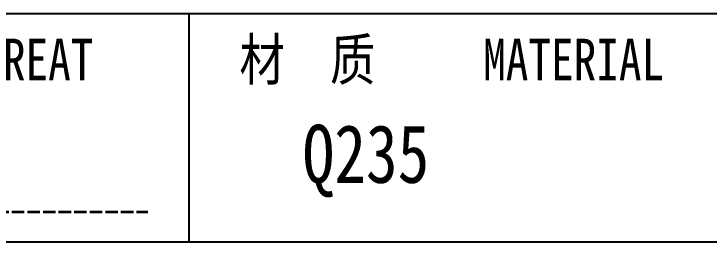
# Model space of a CAD drawing. Header units: millimetres. Extents: x -51192 to 104182, y -50696 to 36518.
# Drawn here: x -50678.3 to -50594.7, y 35664.1 to 35691.6 of the extents above; entities that cross this region are included whole.
import ezdxf
from ezdxf.enums import TextEntityAlignment as Align

# ---------------------------------------------------------------- set-up
doc = ezdxf.new("R2010")
doc.units = ezdxf.units.MM
doc.header["$LTSCALE"] = 0.5
doc.linetypes.add('AM_ISO02W050x2', pattern=[3.75, 3, -0.75])
doc.layers.add('图\\M+19E79\\M+195B6\\M+18E9A', color=7, linetype='Continuous')
doc.layers.add('材质', color=7, linetype='Continuous')
doc.layers.add('图框', color=7, linetype='Continuous', lineweight=18)
doc.layers.add('粗虚线', color=6, linetype='AM_ISO02W050x2', lineweight=35)
doc.styles.add('国标', font='simfang.ttf', dxfattribs={"width": 0.8})

# ---------------------------------------------------------------- blocks, each defined once
blk = doc.blocks.new('GZDEH零件A3图框V01版')
at = {"layer": '图\\M+19E79\\M+195B6\\M+18E9A', "color": 7}
blk.add_line((3272.49, -1788.461), (3092.49, -1788.461), dxfattribs=at)
at = {"layer": '图\\M+19E79\\M+195B6\\M+18E9A', "color": 9}
for p, q in [((3272.49, -1788.461), (3092.49, -1788.461)), ((3124.99, -1788.461), (3124.99, -1802.211)), ((3181.99, -1802.211), (3092.49, -1802.211))]:
    blk.add_line(p, q, dxfattribs=at)
at = {"layer": '图\\M+19E79\\M+195B6\\M+18E9A', "color": 9, "style": '国标', "width": 0.8}
blk.add_text('材  质', height=2.5, dxfattribs=at).set_placement((3128.037, -1792.46))
for s, p in [('HEAT TREAT', (3112.454, -1792.456)), ('MATERIAL', (3148.136, -1792.46))]:
    blk.add_text(s, height=2.5, dxfattribs=at).set_placement(p, align=Align.CENTER)
blk = doc.blocks.new('DEH A3')
at = {"layer": '图框'}
blk.add_blockref('GZDEH零件A3图框V01版', (-2857.49, 1846.461), dxfattribs=at)

msp = doc.modelspace()

# ---------------------------------------------------------------- linework, layer by layer
at = {"layer": '粗虚线'}
msp.add_line((-50717.926, 35667.715), (-50662.204, 35667.715), dxfattribs=at)

# ---------------------------------------------------------------- block references
at = {"layer": '图框', "xscale": 2, "yscale": 2, "zscale": 2}
msp.add_blockref('DEH A3', (-51192.275, 35575.572), dxfattribs=at)

# ---------------------------------------------------------------- texts
at = {"layer": '材质', "color": 3, "style": '国标', "width": 0.8}
msp.add_text('Q235', height=7, dxfattribs=at).set_placement((-50635.959, 35671.211), align=Align.CENTER)

doc.saveas('drawing.dxf')
